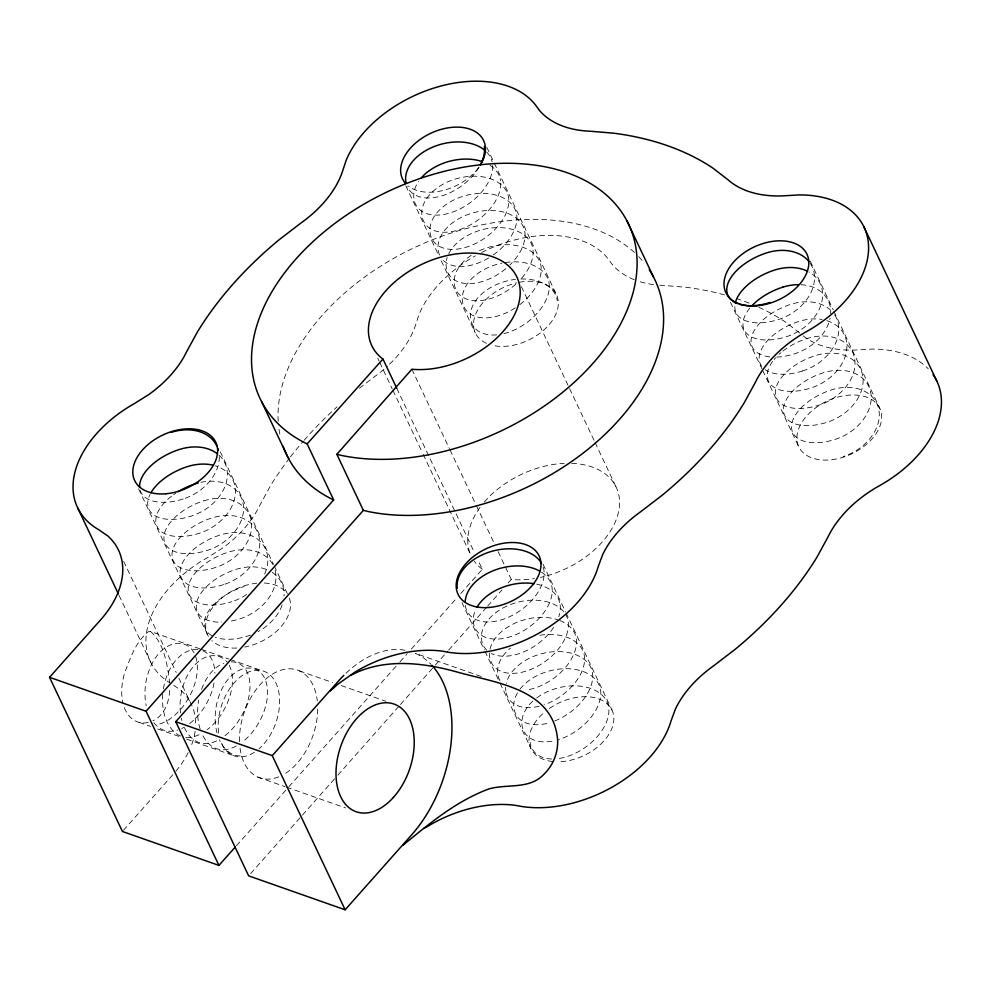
<?xml version="1.0" encoding="UTF-8"?>
<svg xmlns="http://www.w3.org/2000/svg" width="991" height="991" viewBox="0 0 991 991"><rect width="100%" height="100%" fill="white"/><g stroke="black" fill="none" stroke-linecap="round" stroke-linejoin="round"><path stroke-width="0.74" stroke-dasharray="4.96 3.72" d="M169.647 690.405C169.151 702.247 164.258 715.428 152.948 720.841M250.673 873.529L336.853 776.275M337.881 775.123L399.435 705.642M400.463 704.49L434.318 666.274M435.334 665.122L447.647 651.223M448.675 650.071L486.631 607.235M487.659 606.071L502.028 589.856M508.185 582.919L511.257 579.438L512.719 579.586A80.259 52.127 -25.3 0 0 534.459 578.546M123.441 830.322L173.487 774.008M236.415 845.744L287.861 787.907M288.889 786.743L398.989 662.967M400.017 661.815L407.214 653.713M411.327 649.093L456.603 598.192M460.716 593.559L482.32 569.268L477.724 559.519M359.399 388.237L373.768 377.224A101.924 66.199 -25.3 0 0 387.469 366.15M199.823 648.795L150.471 631.453L148.365 631.713C135.829 641.598 130.341 658.111 124.742 672.567A44.843 28.516 -70.6 0 0 123.045 703.474M481.155 676.481L415.464 653.379A112.119 71.253 -70.6 0 1 431.011 664.354M299.418 670.882L332.542 682.526M341.189 685.561L385.846 701.269M201.272 649.316L228.847 659.003M230.296 659.523L262.219 670.746M139.112 722.377L150.632 726.428M157.829 728.967L179.421 736.561M186.63 739.088L235.585 756.306M257.784 777.055L285.148 786.681M286.585 787.188L345.648 807.95M150.471 631.453C164.518 643.518 167.355 665.246 169.758 682.985M173.722 685.314L180.672 690.095A101.924 66.199 -25.3 0 1 191.548 704.663M799.7 333.001L785.541 322.1A326.163 211.826 -25.3 0 0 758.821 307.284M482.32 569.268L480.4 567.781A80.259 52.127 -25.3 0 1 474.305 561.216M810.242 261.166L833.208 309.774M833.865 311.162L879.822 408.379A44.843 29.123 -25.3 0 1 829.777 459.923A44.843 29.123 -25.3 0 1 808.222 414.312A44.843 29.123 -25.3 0 1 879.822 408.379M730.454 302.267L761.968 368.937M762.624 370.324L798.734 446.706M486.878 147.448L556.459 294.661M521.39 286.659L594.439 441.181M595.096 442.581L616.811 488.513M405.777 185.775L438.604 255.22M441.23 260.782L475.37 333.001M543.068 564.251L565.378 611.472M566.034 612.859L611.992 710.076M411.884 369.222L449.394 448.576M450.063 449.976L475.717 504.27M476.374 505.658L494.15 543.241M498.101 551.603L511.257 579.438M396.772 388.286L474.429 552.557M377.757 358.259L379.082 361.046M379.739 362.433L392.238 388.893M392.894 390.281L422.513 452.924M423.169 454.324L470.552 554.551A80.259 52.127 -25.3 0 1 480.511 506.76M461.967 602.578L484.289 649.799M484.946 651.186L499.39 681.746M500.046 683.133L530.903 748.403M220.361 451.933L273.528 564.424M274.185 565.811L287.316 593.597M138.604 488.873L207.54 634.698M123.702 561.389L176.212 672.493M178.838 678.055L192.626 707.215A101.924 66.199 -25.3 0 1 195.623 725.338M119.056 595.38L150.558 662.038M389.562 364.192A101.924 66.199 -25.3 0 0 414.994 326.671L419.094 314.308A108.044 70.163 -25.3 0 1 475.395 255.839M481.614 252.507A108.044 70.163 -25.3 0 1 609.713 260.98L611.918 264.077A101.924 66.199 -25.3 0 0 636.792 280.676M659.647 285.197A101.924 66.199 -25.3 0 0 662.744 285.358L686.751 287.365A326.163 211.826 -25.3 0 1 724.842 294.996M653.577 284.59A101.924 66.199 -25.3 0 1 638.105 281.122M803.106 335.8A101.924 66.199 -25.3 0 0 856.323 349.996L871.931 349.08A108.044 70.163 -25.3 0 1 928.332 368.912M289.57 458.04A326.163 211.826 -25.3 0 0 270.407 485.912L259.382 506.091A101.924 66.199 -25.3 0 1 221.377 548.903L207.565 557.549A108.044 70.163 -25.3 0 0 169.089 682.328M290.487 456.839A326.163 211.826 -25.3 0 1 303.06 441.49M304.076 440.326A326.163 211.826 -25.3 0 1 336.952 406.929M736.276 298.464A326.163 211.826 -25.3 0 1 750.497 303.692M195.116 731.321A101.924 66.199 -25.3 0 1 190.594 747.462M188.216 752.615A101.924 66.199 -25.3 0 1 174.391 772.98M289.335 598.056A44.843 29.123 -25.3 0 1 244.727 647.073M236.861 648.04A44.843 29.123 -25.3 0 1 211.901 640.644M208.395 636.309A44.843 29.123 -25.3 0 1 215.852 603.569A44.843 29.123 -25.3 0 1 256.719 583.228M264.337 583.03A44.843 29.123 -25.3 0 1 286.746 593.213M549.311 708.503A44.843 29.123 -25.3 0 1 613.602 715.353A44.843 29.123 -25.3 0 1 557.685 761.806M552.755 761.559A44.843 29.123 -25.3 0 1 544.951 711.811M519.272 282.286A44.843 29.123 -25.3 0 1 556.038 313.8A44.843 29.123 -25.3 0 1 492.601 345.388M486.383 343.307A44.843 29.123 -25.3 0 1 476.745 311.806A44.843 29.123 -25.3 0 1 516.608 282.869M218.664 732.981A44.843 28.504 -70.6 0 1 241.829 675.85A44.843 28.504 -70.6 0 1 278.397 690.12A44.843 28.504 -70.6 0 1 259.06 748.75M254.402 752.268A44.843 28.504 -70.6 0 1 220.324 740.166M279.821 434.169A203.849 132.398 -25.3 0 1 278.545 425.734M278.198 421.435A203.849 132.398 -25.3 0 1 414.015 247.787A203.849 132.398 -25.3 0 1 634.599 252.631M638.712 256.644A203.849 132.398 -25.3 0 1 644.336 263.036M239.512 741.664A57.082 36.283 -70.6 0 1 274.953 672.703A57.082 36.283 -70.6 0 1 317.293 700.91M317.702 709.036A57.082 36.283 -70.6 0 1 283.661 774.454M278.768 776.845A57.082 36.283 -70.6 0 1 239.896 747.016M478.48 167.752A44.843 29.123 -25.3 0 1 408.329 186.035M148.328 722.464A44.843 28.516 -70.6 0 1 123.429 704.874M345.946 673.285A112.119 71.253 -70.6 0 1 405.48 650.319M571.708 463.317A80.259 52.127 -25.3 0 1 617.901 514.527A80.259 52.127 -25.3 0 1 540.405 577.419M484.252 502.09A80.259 52.127 -25.3 0 1 564.189 463.354M194.075 652.858A44.322 26.918 -61 0 0 178.566 643.308A44.322 28.888 -80.7 0 0 146.234 705.803M195.611 656.401A44.322 26.918 -61 0 1 188.463 698.271A44.322 26.918 -61 0 1 156.256 724.817M153.816 722.724A44.322 28.888 -80.7 0 0 170.056 731.284A44.322 26.918 -61 0 0 177.699 730.045M202.92 650.839A44.322 26.918 -61 0 1 214.898 673.186M214.056 682.96A44.322 26.918 -61 0 1 187.646 725.04M183.669 727.481A44.322 26.918 -61 0 1 181.663 728.484M197.915 649.588A44.322 26.918 -61 0 0 196.119 649.477A44.322 28.888 -80.7 0 0 163.156 690.454M185.8 737.341A44.322 28.888 -80.7 0 0 187.609 737.453A44.322 26.918 -61 0 0 201.21 733.65M180.523 735.991A44.322 28.888 -80.7 0 1 162.834 693.217M184.338 727.481A44.322 28.888 -80.7 0 0 205.162 743.622A44.322 26.918 -61 0 0 218.763 739.819M181.923 720.606A44.322 28.888 -80.7 0 1 181.341 718.141M180.486 713A44.322 28.888 -80.7 0 1 213.672 655.658A44.322 26.918 -61 0 1 227.174 662.161M240.256 755.96A44.322 28.888 -80.7 0 1 219.432 739.819M217.029 732.956A44.322 28.888 -80.7 0 1 248.766 667.996A44.322 26.918 -61 0 1 267.372 696.524A44.322 26.918 -61 0 1 242.262 742.123M231.213 661.827A44.322 26.918 -61 0 1 249.819 690.343A44.322 26.918 -61 0 1 224.709 735.941M236.316 745.988A44.322 26.918 -61 0 1 222.715 749.791A44.322 28.888 -80.7 0 1 201.891 733.65M229.169 665.209A44.322 26.918 -61 0 1 207.169 729.772M200.17 729.165A44.322 28.888 -80.7 0 1 198.696 700.055M201.545 689.389A44.322 28.888 -80.7 0 1 223.867 663.165M465.336 605.352A44.335 27.55 -35.4 0 0 508.556 617.195A44.335 27.55 -35.4 0 0 543.96 570.506A44.335 29.47 -14.7 0 0 542.436 565.18M559.804 620.49A44.335 29.47 -14.7 0 1 576.341 639.009A44.335 27.55 -35.4 0 1 526.196 690.058M489.492 653.007A44.335 29.47 -14.7 0 0 489.628 656.748A44.335 27.55 -35.4 0 0 532.848 668.578A44.335 27.55 -35.4 0 0 568.239 621.89A44.335 29.47 -14.7 0 0 565.886 614.891M490.037 649.192A44.335 29.47 -14.7 0 1 557.599 619.697M563.73 611.744A44.335 29.47 -14.7 0 0 512.942 603.655A44.335 29.47 -14.7 0 0 481.539 639.616A44.335 27.55 -35.4 0 0 486.953 650.381M560.15 604.77A44.335 27.55 -35.4 0 1 558.813 616.761M553.61 627.402A44.335 27.55 -35.4 0 1 491.35 653.453M541.458 572.141A44.335 29.47 -14.7 0 1 552.049 587.626A44.335 27.55 -35.4 0 1 516.658 634.314A44.335 27.55 -35.4 0 1 473.438 622.472A44.335 29.47 -14.7 0 1 475.928 609.192M536.713 584.17A44.335 29.47 -14.7 0 1 560.138 604.758M499.947 680.569A44.335 27.55 -35.4 0 1 497.73 673.855A44.335 29.47 -14.7 0 1 510.439 648.126M539.897 635.243A44.335 29.47 -14.7 0 1 584.43 656.141A44.335 27.55 -35.4 0 1 544.084 704.774M536.726 697.937A44.335 29.47 -14.7 0 1 581.519 686.292A44.335 29.47 -14.7 0 1 608.722 707.524A44.335 27.55 -35.4 0 1 556.211 758.833M532.848 701.133A44.335 29.47 -14.7 0 0 522.022 725.251A44.335 27.55 -35.4 0 0 555.332 740.5M519.916 689.24A44.335 29.47 -14.7 0 1 566.914 668.69A44.335 29.47 -14.7 0 1 600.62 690.393A44.335 27.55 -35.4 0 1 557.797 739.831M517.426 692.944A44.335 29.47 -14.7 0 0 513.92 708.119A44.335 27.55 -35.4 0 0 549.695 722.699M554.663 720.99A44.335 27.55 -35.4 0 0 592.531 673.273A44.335 29.47 -14.7 0 0 550.711 651.991A44.335 29.47 -14.7 0 0 506.228 683.443M539.141 706.236A44.335 27.55 -35.4 0 1 505.819 690.987M505.831 691A44.335 29.47 -14.7 0 1 505.683 687.258M551.653 758.982A44.335 27.55 -35.4 0 1 530.111 742.37M219.296 456.69A44.335 33.137 -27.8 0 1 183.137 498.969M183.149 498.981A44.335 23.871 -23.4 0 1 140.202 490.458M203.725 500.851A44.335 33.137 -27.8 0 1 251.268 520.919A44.335 33.137 -27.8 0 1 215.53 567.484A44.335 23.871 -23.4 0 1 172.025 555.976A44.335 23.871 -23.4 0 1 211.814 517.971A44.335 33.137 -27.8 0 1 259.357 538.051A44.335 33.137 -27.8 0 1 223.619 584.616M200.888 482.332A44.335 33.137 -27.8 0 1 243.452 505.905A44.335 33.137 -27.8 0 1 207.429 550.352A44.335 23.871 -23.4 0 1 163.936 538.844A44.335 23.871 -23.4 0 1 203.712 500.839M218.974 455.129A44.335 33.137 -27.8 0 1 191.238 516.1A44.335 23.871 -23.4 0 1 149.988 494.534M171.517 496.231A44.335 23.871 -23.4 0 0 158.436 528.698A44.335 23.871 -23.4 0 0 199.34 533.245A44.335 33.137 -27.8 0 0 234.607 498.708A44.335 33.137 -27.8 0 0 215.406 465.82M173.611 494.67A44.335 23.871 -23.4 0 1 175.803 493.159M272.215 572.389A44.335 33.137 -27.8 0 1 284.021 595.913M282.187 604.882A44.335 33.137 -27.8 0 1 258.069 631.639M250.512 635.095A44.335 33.137 -27.8 0 1 247.911 635.999A44.335 23.871 -23.4 0 1 215.171 637.225M266.195 569.342A44.335 33.137 -27.8 0 0 236.106 569.354A44.335 23.871 -23.4 0 0 196.912 601.648A44.335 23.871 -23.4 0 0 221.922 622.137M275.102 570.246A44.335 33.137 -27.8 0 1 239.81 618.867A44.335 23.871 -23.4 0 1 229.416 621.382M272.773 564.436A44.335 33.137 -27.8 0 0 228.004 552.235A44.335 23.871 -23.4 0 0 188.216 590.227A44.335 23.871 -23.4 0 0 231.721 601.748M223.632 584.628A44.335 23.871 -23.4 0 1 180.127 573.095A44.335 23.871 -23.4 0 1 219.903 535.09A44.335 33.137 -27.8 0 1 259.481 540.801A44.335 33.137 -27.8 0 1 264.126 575.102M246.623 594.513A44.335 33.137 -27.8 0 1 231.721 601.735M211.913 635.689A44.335 23.871 -23.4 0 1 208.655 610.939A44.335 23.871 -23.4 0 1 244.195 586.474M486.655 152.057A44.335 29.47 -14.7 0 1 492.131 161.83M479.149 167.058A44.335 27.55 -35.4 0 1 440.338 196.305A44.335 27.55 -35.4 0 1 407.202 186.543M493.32 254.91A44.335 27.55 -35.4 0 0 516.757 215.047A44.335 29.47 -14.7 0 0 469.499 194.645A44.335 29.47 -14.7 0 0 430.057 232.761A44.335 27.55 -35.4 0 0 473.264 244.604A44.335 27.55 -35.4 0 0 508.668 197.915A44.335 29.47 -14.7 0 0 461.397 177.513A44.335 29.47 -14.7 0 0 421.955 215.642A44.335 27.55 -35.4 0 0 465.175 227.472A44.335 27.55 -35.4 0 0 500.566 180.796M488.662 257.945A44.335 27.55 -35.4 0 1 442.358 259.419M439.583 255.046A44.335 27.55 -35.4 0 1 438.146 249.881A44.335 29.47 -14.7 0 1 477.588 211.764A44.335 29.47 -14.7 0 1 524.858 232.167A44.335 27.55 -35.4 0 1 509.907 264.956M492.638 165.534A44.335 27.55 -35.4 0 1 455.848 210.872A44.335 27.55 -35.4 0 1 413.854 198.497A44.335 29.47 -14.7 0 1 418.536 181.464M489.975 165.286A44.335 29.47 -14.7 0 1 500.566 180.783M505.831 268.648A44.335 27.55 -35.4 0 1 446.235 267.013A44.335 29.47 -14.7 0 1 447.176 257.549M503.849 333.645A44.335 27.55 -35.4 0 0 549.15 283.55A44.335 29.47 -14.7 0 0 504.605 262.652M496.64 334.859A44.335 27.55 -35.4 0 1 470.527 318.396A44.335 29.47 -14.7 0 1 515.444 279.4M519.854 304.633A44.335 27.55 -35.4 0 0 541.049 266.43A44.335 29.47 -14.7 0 0 478.096 251.342M515.308 307.854A44.335 27.55 -35.4 0 1 462.438 301.264A44.335 29.47 -14.7 0 1 501.88 263.148M471.159 255.344A44.335 29.47 -14.7 0 0 454.336 284.144A44.335 27.55 -35.4 0 0 478.182 300.744A44.335 27.55 -35.4 0 0 518.008 282.076M448.725 253.721A44.335 29.47 -14.7 0 1 495.215 227.67A44.335 29.47 -14.7 0 1 532.947 249.286A44.335 27.55 -35.4 0 1 519.916 280.143M520.882 278.991A44.335 29.47 -14.7 0 1 557.239 300.669M810.254 263.333A44.335 33.137 -27.8 0 1 778.381 319.548A44.335 23.871 -23.4 0 1 734.975 304.819M802.673 370.944A44.335 23.871 -23.4 0 1 765.238 369.705M761.794 366.422A44.335 23.871 -23.4 0 1 798.957 321.406A44.335 33.137 -27.8 0 1 822.171 319.536M776.684 357.07A44.335 23.871 -23.4 0 0 794.584 353.812A44.335 33.137 -27.8 0 0 830.099 318.185M769.772 356.847A44.335 23.871 -23.4 0 1 752.541 334.017A44.335 23.871 -23.4 0 1 790.855 304.287A44.335 33.137 -27.8 0 1 830.396 309.96M801.05 284.714A44.335 33.137 -27.8 0 1 830.681 313.726M834.546 314.717A44.335 33.137 -27.8 0 1 802.673 370.931M749.853 308.077A44.335 23.871 -23.4 0 0 748.354 334.933A44.335 23.871 -23.4 0 0 786.482 336.68A44.335 33.137 -27.8 0 0 820.771 305.525A44.335 33.137 -27.8 0 0 808.879 271.93M826.841 320.638A44.335 33.137 -27.8 0 1 846.041 353.527A44.335 33.137 -27.8 0 1 810.762 388.051A44.335 23.871 -23.4 0 1 773.302 386.812A44.335 23.871 -23.4 0 1 772.769 361.207M774.144 359.46A44.335 23.871 -23.4 0 1 775.656 357.714M779.075 354.307A44.335 23.871 -23.4 0 1 780.958 352.66M782.952 351.049A44.335 23.871 -23.4 0 1 807.046 338.538A44.335 33.137 -27.8 0 1 854.601 358.618A44.335 33.137 -27.8 0 1 818.863 405.183A44.335 23.871 -23.4 0 1 775.371 393.675A44.335 23.871 -23.4 0 1 815.147 355.67A44.335 33.137 -27.8 0 1 862.703 375.75A44.335 33.137 -27.8 0 1 826.965 422.315A44.335 23.871 -23.4 0 1 783.46 410.794A44.335 23.871 -23.4 0 1 823.248 372.789A44.335 33.137 -27.8 0 1 870.792 392.882A44.335 33.137 -27.8 0 1 835.054 439.434A44.335 23.871 -23.4 0 1 791.561 427.926A44.335 23.871 -23.4 0 1 831.338 389.921A44.335 33.137 -27.8 0 1 878.893 410.001A44.335 33.137 -27.8 0 1 843.155 456.566"/><path stroke-width="1.49" d="M431.915 665.333A112.119 71.253 -70.6 0 1 411.538 834.979L345.128 909.788L272.265 755.625L338.674 680.829A112.119 71.253 -70.6 0 1 343.827 675.342M649.266 269.825A203.849 132.398 -25.3 0 1 595.343 443.138A203.849 132.398 -25.3 0 1 369.321 511.752L363.35 510.365L336.853 454.312L411.884 369.222L413.346 369.37A80.259 52.127 -25.3 0 0 519.941 297.114A80.259 52.127 -25.3 0 0 425.535 262.615A80.259 52.127 -25.3 0 0 381.04 357.565L382.96 359.052L396.772 388.286M235.387 846.896L218.924 865.403L146.061 711.253L333.645 499.947L307.148 443.881L305.24 443.014A203.849 132.398 -25.3 0 1 382.712 194.05A203.849 132.398 -25.3 0 1 635.838 279.487A203.849 132.398 -25.3 0 1 342.824 455.699L336.853 454.312M345.128 909.788L248.63 875.846L175.754 721.696L363.35 510.365M218.924 865.403L122.426 831.474L49.55 677.311L100.611 619.858A101.924 66.199 -25.3 0 0 107.796 535.945L98.53 529.566A108.044 70.163 -25.3 0 1 134.689 403.387L148.514 394.74A101.924 66.199 -25.3 0 0 186.506 351.929L197.531 331.75A326.163 211.826 -25.3 0 1 279.351 239.587L300.892 223.062A101.924 66.199 -25.3 0 0 342.118 172.508L346.218 160.146A108.044 70.163 -25.3 0 1 438.827 86.589A108.044 70.163 -25.3 0 1 536.849 106.817L539.042 109.914A101.924 66.199 -25.3 0 0 589.88 131.196L613.887 133.203A326.163 211.826 -25.3 0 1 712.665 167.937L728.001 179.755A101.924 66.199 -25.3 0 0 783.447 195.846L799.056 194.917A108.044 70.163 -25.3 0 1 868.5 244.814A108.044 70.163 -25.3 0 1 806.934 331.366L801.905 334.227A101.924 66.199 -25.3 0 0 755.105 382.823L744.092 403.003A326.163 211.826 -25.3 0 1 662.273 495.178L640.731 511.69A101.924 66.199 -25.3 0 0 602.726 554.502L598.279 566.406A108.044 70.163 -25.3 0 1 446.507 651.929L442.209 651.124A101.924 66.199 -25.3 0 0 354.691 672.282L337.671 684.36L330.102 691.099M307.148 443.881L382.96 359.052M402.965 845.261C429.4 823.571 456.479 800.839 488.959 788.923C507.268 783.621 529.392 789.852 544.009 774.194C553.684 764.792 558.874 751.042 557.413 737.589C551.566 688.014 494.348 682.799 456.232 671.774C422.253 662.397 383.554 658.012 351.198 675.131M423.677 828.451L427.567 826.444A101.924 66.199 -25.3 0 1 515.085 805.287L519.383 806.092A108.044 70.163 -25.3 0 0 671.155 720.568L675.602 708.664A101.924 66.199 -25.3 0 1 713.594 665.853L735.136 649.328A326.163 211.826 -25.3 0 0 816.956 557.165L827.981 536.986A101.924 66.199 -25.3 0 1 874.78 488.377L879.797 485.528A108.044 70.163 -25.3 0 0 933.076 374.685M49.55 677.311L146.061 711.253M175.754 721.696L272.265 755.625M333.645 499.947L331.737 499.068A203.849 132.398 -25.3 0 1 283.141 446.309M863.929 226.877L936.805 381.04M626.993 220.956L653.49 277.009M261.624 401.689L288.121 457.743M77.694 507.875L118.4 593.981M405.542 183.434A44.843 29.123 -25.3 0 1 442.407 129.041A44.843 29.123 -25.3 0 1 481.118 163.726M457.247 588.233A44.335 29.47 -14.7 0 1 491.301 551.442A44.335 29.47 -14.7 0 1 541.594 563.507M465.213 601.624A44.335 29.47 -14.7 0 1 492.874 570.853A44.335 29.47 -14.7 0 1 539.6 571.027M476.944 607.297A44.335 29.47 -14.7 0 1 534.248 583.711M139.644 487.461A44.335 23.871 -23.4 0 1 179.421 449.456A44.335 33.137 -27.8 0 1 217.314 453.754M217.809 448.341A44.335 33.137 -27.8 0 1 218.429 450.348M171.332 432.336A44.335 33.137 -27.8 0 1 217.029 446.408M213.115 465.188A44.335 33.137 -27.8 0 0 187.522 466.588A44.335 23.871 -23.4 0 0 150.917 492.775M198.25 482.964A44.335 33.137 -27.8 0 0 195.623 483.719A44.335 23.871 -23.4 0 0 178.083 491.709M485.206 150.669A44.335 29.47 -14.7 0 0 434.578 146.371A44.335 29.47 -14.7 0 0 405.765 181.39A44.335 27.55 -35.4 0 0 406.087 183.174M484.376 146.532A44.335 27.55 -35.4 0 1 480.338 164.915M421.336 177.835A44.335 29.47 -14.7 0 1 481.824 161.459M770.292 302.428A44.335 23.871 -23.4 0 1 739.373 304.262M737.552 303.642A44.335 23.871 -23.4 0 1 735.855 302.924M734.281 302.106A44.335 23.871 -23.4 0 1 732.845 301.19M731.556 300.186A44.335 23.871 -23.4 0 1 766.576 252.903A44.335 33.137 -27.8 0 1 809.015 261.649M735.272 303.159A44.335 23.871 -23.4 0 1 774.665 270.023A44.335 33.137 -27.8 0 1 806.872 270.902M782.766 287.167A44.335 33.137 -27.8 0 1 798.498 284.652M751.364 306.33A44.335 23.871 -23.4 0 1 782.766 287.155M165.72 493.766A44.843 29.123 -25.3 0 0 215.765 442.209A44.843 29.123 -25.3 0 0 144.166 448.155A44.843 29.123 -25.3 0 0 165.72 493.766M489.083 607.471A44.843 29.123 -25.3 0 0 539.129 555.914A44.843 29.123 -25.3 0 0 467.529 561.86A44.843 29.123 -25.3 0 0 489.083 607.471M756.913 305.773A44.843 29.123 -25.3 0 0 806.959 254.216A44.843 29.123 -25.3 0 0 735.359 260.162A44.843 29.123 -25.3 0 0 756.913 305.773M393.377 797.458A57.082 36.283 -70.6 0 0 395.929 704.812A57.082 36.283 -70.6 0 0 336.023 771.432A57.082 36.283 -70.6 0 0 393.377 797.458"/></g></svg>
